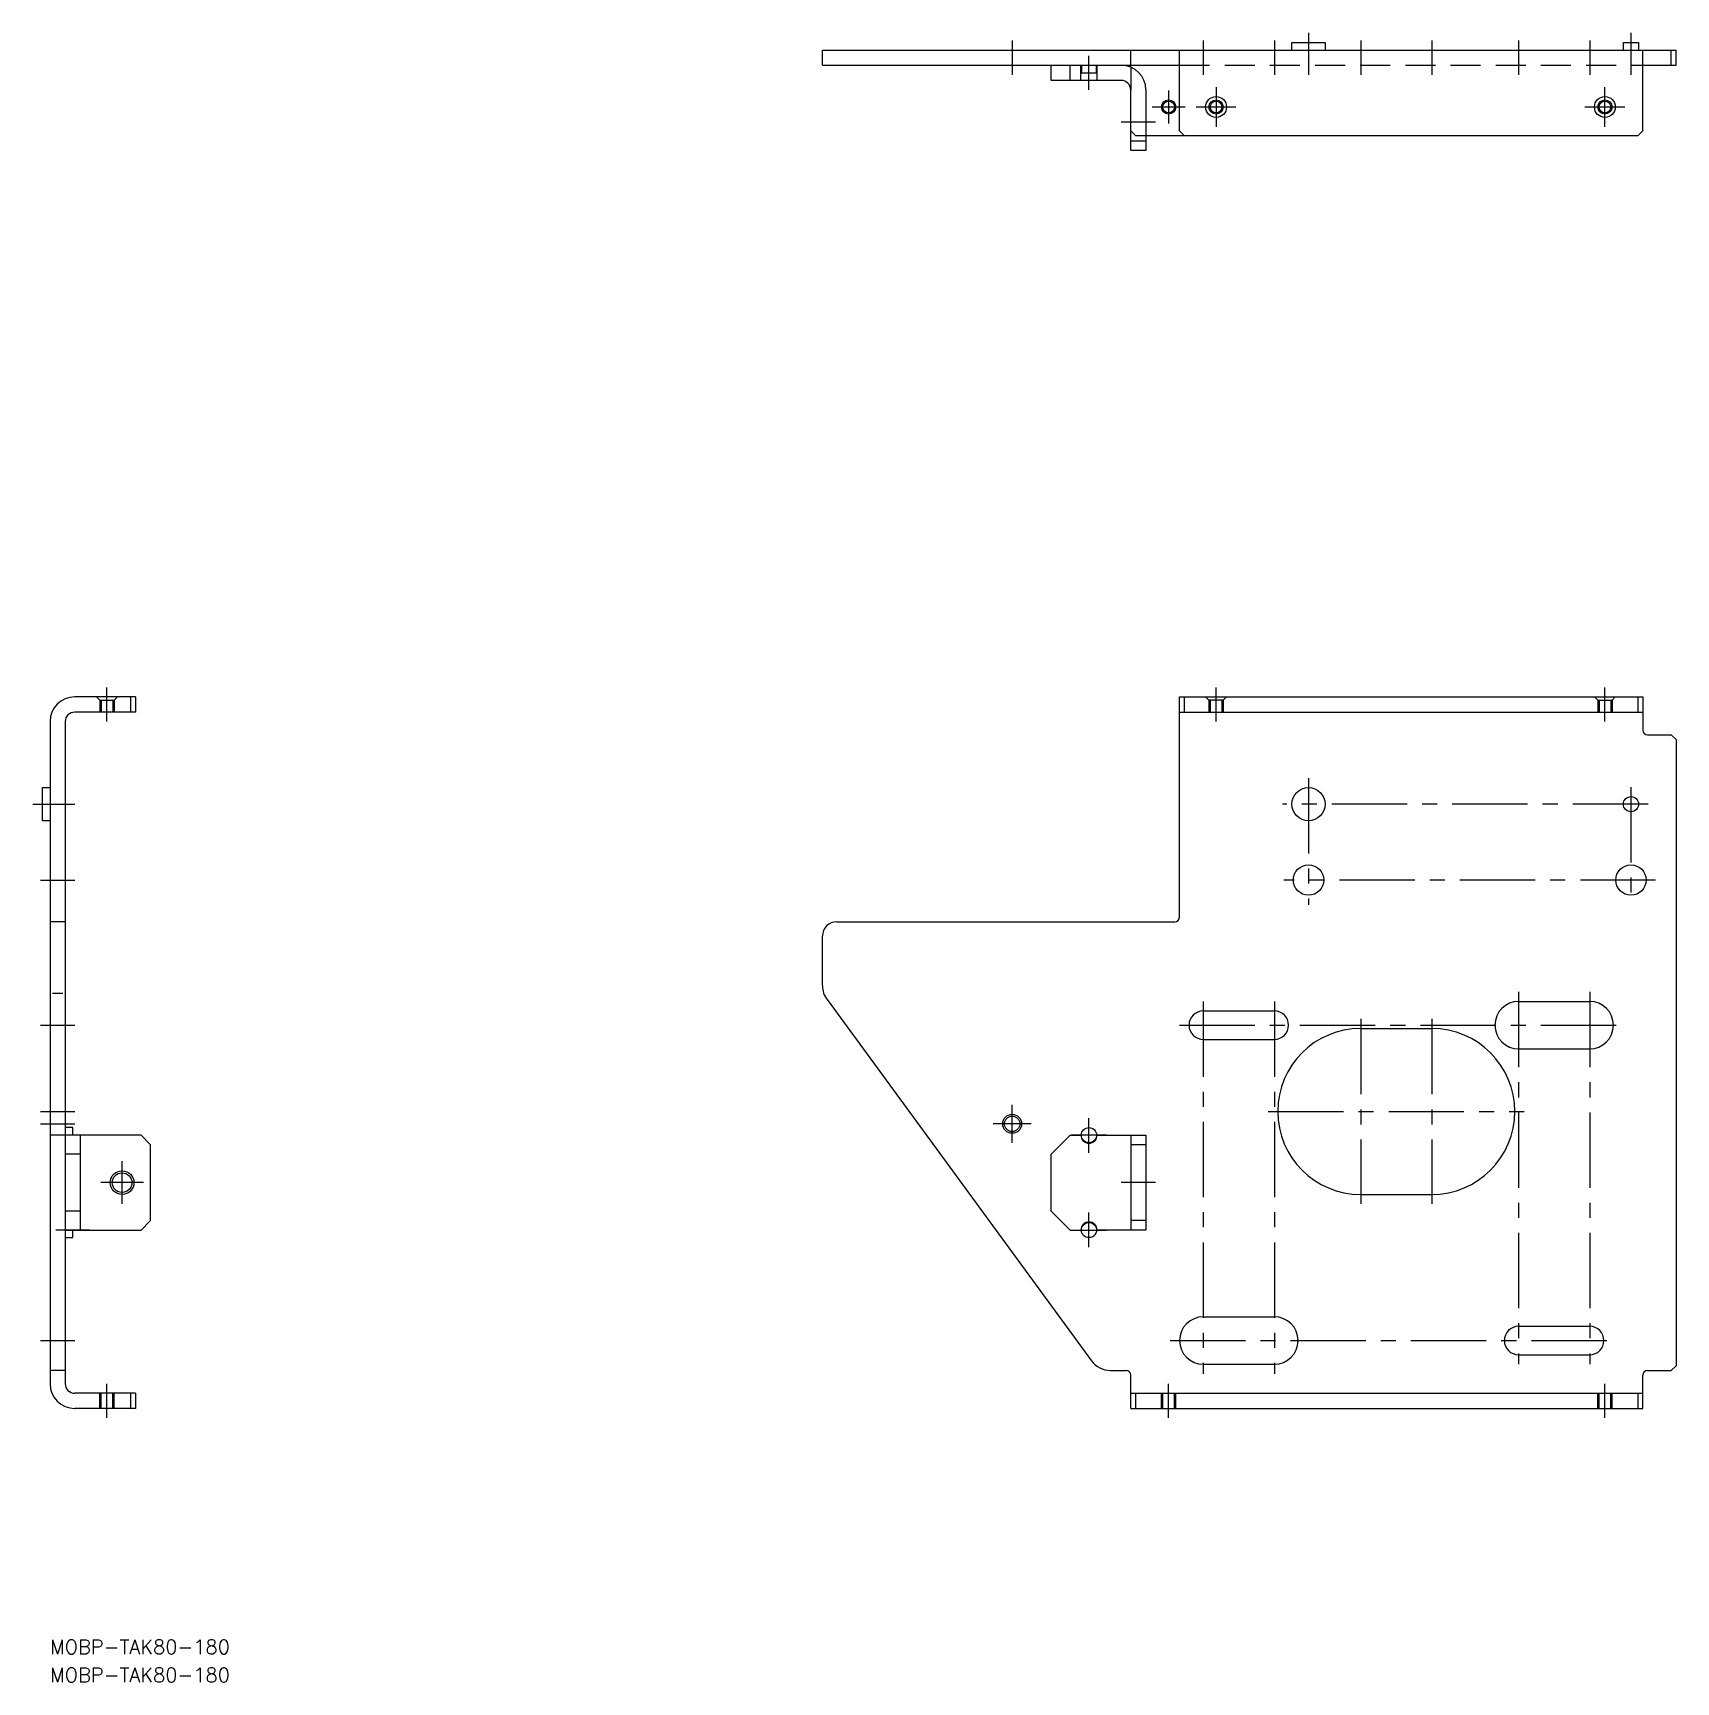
# Model space of a CAD drawing. Extents: x -4 to 343, y -9 to 339.
import ezdxf

# ---------------------------------------------------------------- set-up
doc = ezdxf.new("R2010")
doc.units = 0
doc.header["$LTSCALE"] = 0.5
doc.linetypes.add('CENTER', pattern=[50.8, 31.75, -6.35, 6.35, -6.35])
doc.linetypes.add('DASHED', pattern=[19.05, 12.7, -6.35])
doc.layers.get('0').update_dxf_attribs({"linetype": 'CONTINUOUS'})
doc.layers.add('CENTER', color=1, linetype='CENTER')
doc.styles.get("Standard").update_dxf_attribs({"font": 'txt.shx', "height": 3, "bigfont": 'bigfont.shx'})

# ---------------------------------------------------------------- blocks, each defined once
blk = doc.blocks.new('*U72')
at = {"color": 7, "linetype": 'CONTINUOUS'}
blk.add_text('MOBP-TAK80-180', height=3, dxfattribs=at).set_placement((0, -3))
blk = doc.blocks.new('*U73')
at = {"color": 7, "linetype": 'CONTINUOUS'}
blk.add_text('MOBP-TAK80-180', height=3, dxfattribs=at).set_placement((0, -8.91))

msp = doc.modelspace()

# ---------------------------------------------------------------- linework, layer by layer
at = {"color": 7, "linetype": 'CONTINUOUS'}
for p, q in [((162.9, 335.19), (342.9, 335.19)), ((162.9, 331.99), (162.9, 335.19)), ((238.2, 318.19), (238.2, 335.19)), ((261.9, 335.19), (261.9, 336.79)), ((261.9, 336.79), (268.9, 336.79)), ((268.9, 336.79), (268.9, 335.19)), ((331.8, 335.19), (331.8, 336.79)), ((331.8, 336.79), (335, 336.79)), ((335, 336.79), (335, 335.19)), ((335.9, 318.19), (335.9, 335.19)), ((341.9, 331.99), (341.9, 335.19)), ((342.9, 331.99), (342.9, 335.19)), ((162.9, 331.99), (238.2, 331.99)), ((211.1, 328.79), (211.1, 331.99)), ((215.1, 328.79), (215.1, 331.99)), ((217.4, 328.79), (217.4, 331.99)), ((217.5, 331.99), (217.5, 330.39)), ((217.5, 330.39), (220.7, 330.39)), ((220.7, 330.39), (220.7, 331.99)), ((220.8, 328.79), (220.8, 331.99)), ((227.9, 331.59), (227.9, 331.99)), ((335.9, 331.99), (342.9, 331.99)), ((225.9, 328.79), (211.1, 328.79)), ((227.9, 313.99), (227.9, 326.79)), ((231.1, 326.79), (231.1, 313.99)), ((231.1, 317.19), (334.9, 317.19)), ((238.2, 318.19), (239.2, 317.19)), ((334.9, 317.19), (335.9, 318.19)), ((231.1, 315.99), (227.9, 315.99)), ((231.1, 313.99), (227.9, 313.99)), ((18, 198.79), (5.2, 198.79)), ((17, 198.79), (17, 195.59)), ((18, 198.79), (18, 195.59)), ((238.2, 152.39), (238.2, 198.79)), ((238.2, 198.79), (335.9, 198.79)), ((239.2, 198.79), (239.2, 195.59)), ((334.9, 195.59), (334.9, 198.79)), ((335.9, 198.79), (335.9, 191.79)), ((18, 195.59), (5.2, 195.59)), ((238.2, 195.59), (335.9, 195.59)), ((0, 193.59), (0, 53.99)), ((3.2, 193.59), (3.2, 53.99)), ((336.9, 190.79), (341.9, 190.79)), ((342.9, 189.79), (341.9, 190.79)), ((342.9, 189.79), (342.9, 57.79)), ((-1.6, 172.69), (-1.6, 179.69)), ((-1.6, 179.69), (0, 179.69)), ((0, 172.69), (-1.6, 172.69)), ((3.2, 151.39), (0, 151.39)), ((165.9, 151.39), (237.2, 151.39)), ((162.9, 137.92), (162.9, 148.39)), ((163.87, 134.97), (219.6, 58.84)), ((243.2, 132.59), (258.2, 132.59)), ((309.7, 134.59), (324.7, 134.59)), ((276.4, 128.89), (291.4, 128.89)), ((243.2, 126.59), (258.2, 126.59)), ((309.7, 124.59), (324.7, 124.59)), ((4.8, 107.99), (3.2, 107.99)), ((4.8, 106.39), (4.8, 107.99)), ((19.2, 106.39), (0, 106.39)), ((6.4, 86.39), (6.4, 106.39)), ((19.2, 106.39), (21.2, 104.39)), ((21.2, 88.39), (21.2, 104.39)), ((215.1, 106.39), (211.1, 102.39)), ((215.1, 106.39), (217.4, 106.39)), ((220.8, 106.39), (231.1, 106.39)), ((227.9, 106.39), (227.9, 86.39)), ((231.1, 104.39), (227.9, 104.39)), ((231.1, 106.39), (231.1, 86.39)), ((6.4, 102.39), (3.2, 102.39)), ((211.1, 90.39), (211.1, 102.39)), ((276.4, 93.89), (291.4, 93.89)), ((6.4, 90.39), (3.2, 90.39)), ((19.2, 86.39), (21.2, 88.39)), ((215.1, 86.39), (211.1, 90.39)), ((231.1, 88.39), (227.9, 88.39)), ((3.2, 86.39), (19.2, 86.39)), ((3.2, 84.79), (4.8, 84.79)), ((4.8, 84.79), (4.8, 86.39)), ((215.1, 86.39), (217.4, 86.39)), ((231.1, 86.39), (220.8, 86.39)), ((243.2, 68.09), (258.2, 68.09)), ((309.7, 66.09), (324.7, 66.09)), ((309.7, 60.09), (324.7, 60.09)), ((3.2, 56.79), (0, 56.79)), ((223.64, 56.79), (226.9, 56.79)), ((227.9, 48.79), (227.9, 55.79)), ((243.2, 58.09), (258.2, 58.09)), ((335.9, 48.79), (335.9, 55.79)), ((336.9, 56.79), (341.9, 56.79)), ((341.9, 56.79), (342.9, 57.79)), ((18, 51.99), (5.2, 51.99)), ((18, 48.79), (5.2, 48.79)), ((17, 51.99), (17, 48.79)), ((18, 51.99), (18, 48.79)), ((227.9, 51.99), (335.9, 51.99)), ((227.9, 48.79), (335.9, 48.79)), ((228.9, 51.99), (228.9, 48.79)), ((334.9, 48.79), (334.9, 51.99))]:
    msp.add_line(p, q, dxfattribs=at)
at = {"color": 3, "linetype": 'DASHED'}
for p, q in [((227.9, 331.99), (227.9, 335.19)), ((227.9, 331.59), (227.9, 326.79)), ((238.2, 331.99), (335.9, 331.99)), ((227.9, 318.19), (228.9, 317.19)), ((228.9, 317.19), (231.1, 317.19)), ((9.8, 198.79), (10.5, 198.09)), ((13.5, 198.09), (14.2, 198.79)), ((244.4, 198.09), (243.7, 198.79)), ((248.1, 198.79), (247.4, 198.09)), ((325.7, 198.79), (326.4, 198.09)), ((329.4, 198.09), (330.1, 198.79)), ((10.5, 198.09), (13.5, 198.09)), ((10.5, 198.09), (10.5, 195.59)), ((10.77, 198.09), (10.77, 195.59)), ((13.23, 198.09), (13.23, 195.59)), ((13.5, 198.09), (13.5, 195.59)), ((244.4, 198.09), (244.4, 195.59)), ((247.4, 198.09), (244.4, 198.09)), ((244.67, 198.09), (244.67, 195.59)), ((247.13, 198.09), (247.13, 195.59)), ((247.4, 198.09), (247.4, 195.59)), ((326.4, 198.09), (326.4, 195.59)), ((326.4, 198.09), (329.4, 198.09)), ((326.67, 198.09), (326.67, 195.59)), ((329.13, 198.09), (329.13, 195.59)), ((329.4, 198.09), (329.4, 195.59)), ((10.5, 48.79), (10.5, 51.99)), ((10.77, 48.79), (10.77, 51.99)), ((13.23, 48.79), (13.23, 51.99)), ((13.5, 48.79), (13.5, 51.99)), ((234.4, 48.79), (234.4, 51.99)), ((234.67, 48.79), (234.67, 51.99)), ((237.13, 48.79), (237.13, 51.99)), ((237.4, 48.79), (237.4, 51.99)), ((326.4, 48.79), (326.4, 51.99)), ((326.67, 48.79), (326.67, 51.99)), ((329.13, 48.79), (329.13, 51.99)), ((329.4, 48.79), (329.4, 51.99))]:
    msp.add_line(p, q, dxfattribs=at)
at = {"color": 3, "linetype": 'CONTINUOUS'}
msp.add_line((2.7, 136.29), (0.5, 136.29), dxfattribs=at)
for centre, radius in [((235.9, 323.19), 1.5), ((245.9, 323.19), 1.5), ((327.9, 323.19), 1.5), ((202.9, 108.79), 2), ((15.2, 96.39), 2.5)]:
    msp.add_circle(centre, radius, dxfattribs=at)
at = {"color": 7, "linetype": 'CONTINUOUS'}
for centre, radius in [((235.9, 323.19), 1.23), ((245.9, 323.19), 2.2), ((245.9, 323.19), 1.23), ((327.9, 323.19), 2.2), ((327.9, 323.19), 1.23), ((265.4, 176.19), 3.5), ((333.4, 176.19), 1.6), ((265.4, 160.19), 3.2), ((333.4, 160.19), 3.2), ((202.9, 108.79), 1.62), ((219.1, 106.39), 1.6), ((15.2, 96.39), 2.07), ((219.1, 86.39), 1.6)]:
    msp.add_circle(centre, radius, dxfattribs=at)
for centre, radius, start, end in [((225.9, 326.79), 5.2, 0, 90), ((225.9, 326.79), 2, 0, 90), ((5.2, 193.59), 5.2, 90, 180), ((5.2, 193.59), 2, 90, 180), ((336.9, 191.79), 1, 180, 270), ((165.9, 148.39), 3, 90, 180), ((237.2, 152.39), 1, 270, 0), ((167.9, 137.92), 5, 180, 216.2069), ((243.2, 129.59), 3, 90, 270), ((258.2, 129.59), 3, 270, 90), ((309.7, 129.59), 5, 90, 270), ((324.7, 129.59), 5, 270, 90), ((276.4, 111.39), 17.5, 90, 270), ((291.4, 111.39), 17.5, 270, 90), ((219.1, 106.39), 1.7, 180, 0), ((219.1, 86.39), 1.7, 0, 180), ((243.2, 63.09), 5, 90, 270), ((258.2, 63.09), 5, 270, 90), ((309.7, 63.09), 3, 90, 270), ((324.7, 63.09), 3, 270, 90), ((223.64, 61.79), 5, 216.2069, 270), ((226.9, 55.79), 1, 0, 90), ((336.9, 55.79), 1, 90, 180), ((5.2, 53.99), 5.2, 180, 270), ((5.2, 53.99), 2, 180, 270)]:
    msp.add_arc(centre, radius, start, end, dxfattribs=at)
at = {"layer": 'CENTER', "color": 1, "linetype": 'CENTER'}
for p, q in [((265.4, 338.79), (265.4, 329.99)), ((333.4, 338.79), (333.4, 329.99)), ((202.9, 337.19), (202.9, 329.99)), ((219.1, 326.79), (219.1, 333.99)), ((243.2, 337.19), (243.2, 329.99)), ((258.2, 337.19), (258.2, 329.99)), ((276.4, 337.19), (276.4, 329.99)), ((291.4, 337.19), (291.4, 329.99)), ((309.7, 337.19), (309.7, 329.99)), ((324.7, 337.19), (324.7, 329.99)), ((245.9, 327.39), (245.9, 318.99)), ((327.9, 318.99), (327.9, 327.39)), ((235.9, 326.69), (235.9, 319.69)), ((233.1, 319.99), (225.9, 319.99)), ((232.4, 323.19), (239.4, 323.19)), ((241.7, 323.19), (250.1, 323.19)), ((323.7, 323.19), (332.1, 323.19)), ((12, 193.59), (12, 200.79)), ((245.9, 193.59), (245.9, 200.79)), ((327.9, 193.59), (327.9, 200.79)), ((265.4, 181.69), (265.4, 154.99)), ((333.4, 179.79), (333.4, 154.99)), ((-3.6, 176.19), (5.2, 176.19)), ((337, 176.19), (259.9, 176.19)), ((-2, 160.19), (5.2, 160.19)), ((338.6, 160.19), (260.2, 160.19)), ((309.7, 136.59), (309.7, 58.09)), ((324.7, 136.59), (324.7, 58.09)), ((243.2, 134.59), (243.2, 56.09)), ((258.2, 134.59), (258.2, 56.09)), ((-2, 129.59), (5.2, 129.59)), ((238.2, 129.59), (331.7, 129.59)), ((276.4, 130.89), (276.4, 91.89)), ((291.4, 130.89), (291.4, 91.89)), ((-2, 111.39), (5.2, 111.39)), ((202.9, 104.79), (202.9, 112.79)), ((256.9, 111.39), (310.9, 111.39)), ((-2, 108.79), (5.2, 108.79)), ((206.9, 108.79), (198.9, 108.79)), ((219.1, 102.69), (219.1, 109.99)), ((8.4, 106.39), (1.2, 106.39)), ((222.8, 106.39), (215.4, 106.39)), ((15.2, 91.89), (15.2, 100.89)), ((19.7, 96.39), (10.7, 96.39)), ((233.1, 96.39), (225.9, 96.39)), ((219.1, 82.79), (219.1, 90.09)), ((8.4, 86.39), (1.2, 86.39)), ((215.4, 86.39), (222.8, 86.39)), ((-2, 63.09), (5.2, 63.09)), ((236.2, 63.09), (329.7, 63.09)), ((12, 46.79), (12, 53.99)), ((235.9, 46.79), (235.9, 53.99)), ((327.9, 46.79), (327.9, 53.99))]:
    msp.add_line(p, q, dxfattribs=at)

# ---------------------------------------------------------------- block references
at = {"color": 7, "linetype": 'CONTINUOUS'}
for name in ['*U72', '*U73']:
    msp.add_blockref(name, (0, 0), dxfattribs=at)

doc.saveas('drawing.dxf')
